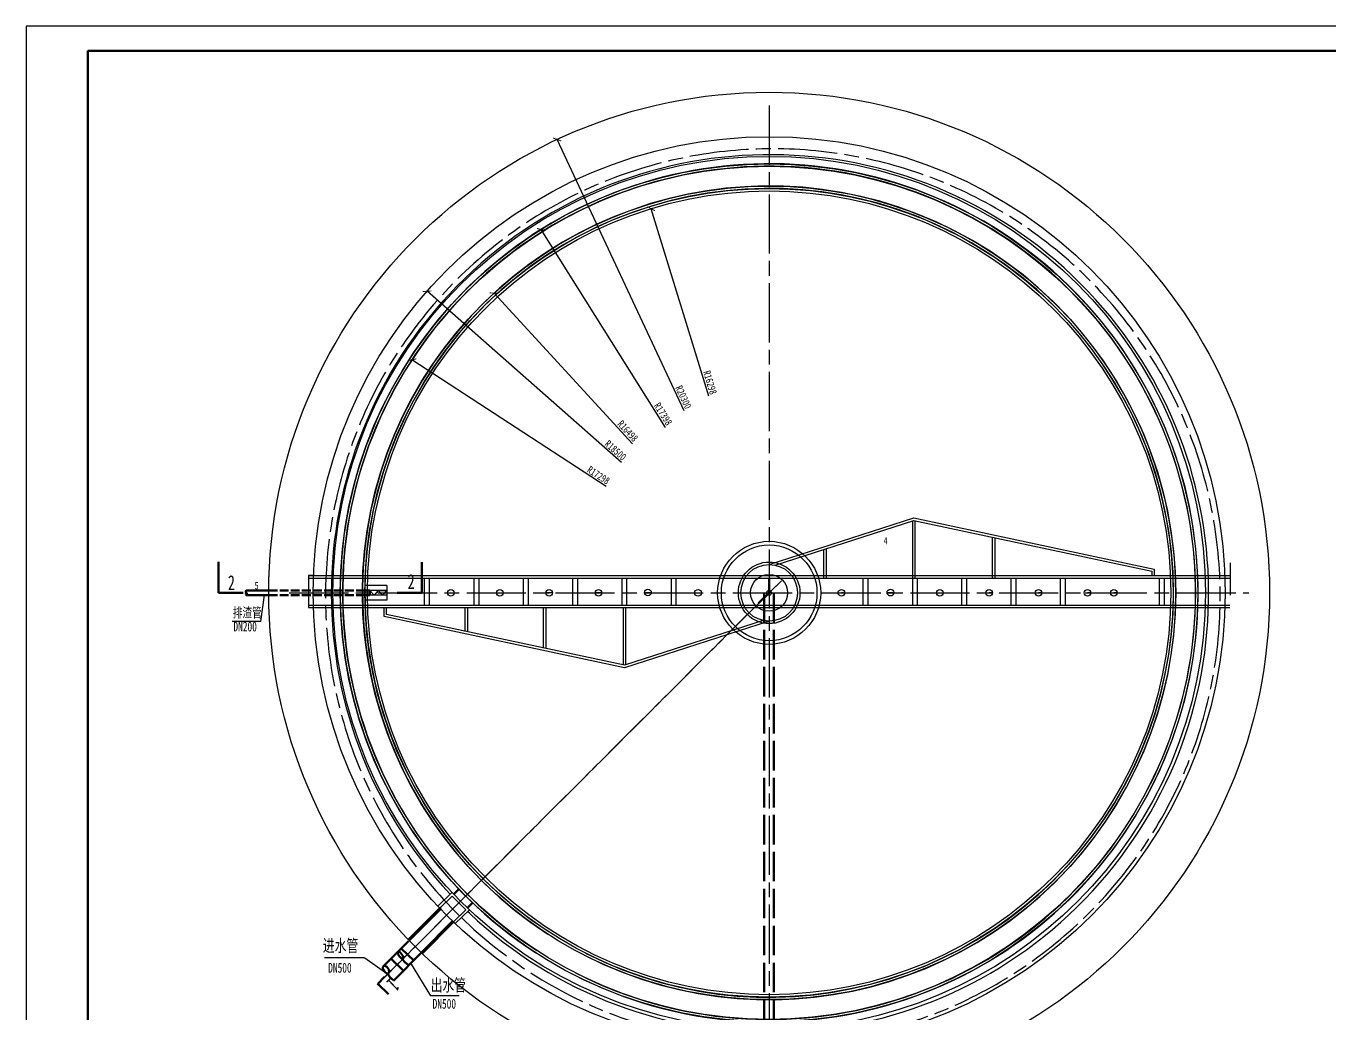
# Model space of a CAD drawing. Header units: millimetres. Extents: x 1678 to 6309, y 3797 to 4425.
# Drawn here: x 5468 to 5997, y 4000 to 4401 of the extents above; entities that cross this region are included whole.
import ezdxf

# ---------------------------------------------------------------- set-up
doc = ezdxf.new("R2010")
doc.units = ezdxf.units.MM
doc.linetypes.add('ACAD_ISO02W100', pattern=[15, 12, -3])
doc.linetypes.add('ACAD_ISO08W100', pattern=[36, 24, -3, 6, -3])
for name, color, linetype, lineweight in [('guan', 7, 'Continuous', 53), ('污泥管线', 40, 'ACAD_ISO08W100', 50), ('管道', 2, 'Continuous', 50)]:
    doc.layers.add(name, color=color, linetype=linetype, lineweight=lineweight)
for name, color, linetype in [('中心线', 7, 'ACAD_ISO08W100'), ('吸泥机', 172, 'Continuous'), ('字', 7, 'Continuous')]:
    doc.layers.add(name, color=color, linetype=linetype)
doc.styles.add('3', font='simfang.ttf', dxfattribs={"width": 0.7, "height": 3})
doc.styles.add('4', font='simfang.ttf', dxfattribs={"width": 0.7, "height": 8})
doc.styles.add('6', font='simfang.ttf', dxfattribs={"width": 0.7, "height": 6})
doc.dimstyles.new('nn ISO-25', dxfattribs={"dimtxt": 3, "dimasz": 2.5, "dimexe": 1.25, "dimexo": 0.625, "dimtad": 1, "dimdec": 0, "dimlfac": 100, "dimtxsty": '3', "dimblk": 'ARCHTICK', "dimcen": 2.5, "dimadec": 0, "dimazin": 0, "dimtfac": 1, "dimtdec": 0, "dimtmove": 0, "dimatfit": 3, "dimfxl": 1, "dimarcsym": 0})

# ---------------------------------------------------------------- blocks, each defined once
blk = doc.blocks.new('_ArchTick')
at = {"color": 0, "linetype": 'ByBlock', "const_width": 0.15}
blk.add_lwpolyline([(-0.5, -0.5), (0.5, 0.5)], dxfattribs=at)
blk = doc.blocks.new('*D10')
at = {"color": 0, "lineweight": -2, "ltscale": 0.1, "transparency": 16777216}
blk.add_line((5709.4, 4223.59), (5630.53, 4293.11), dxfattribs=at)
at = {"layer": 'Defpoints', "color": 0, "ltscale": 0.1, "transparency": 16777216}
for p in [(5630.53, 4293.11), (5769.32, 4170.78)]:
    blk.add_point(p, dxfattribs=at)
at = {"color": 0, "lineweight": -2, "ltscale": 0.1, "transparency": 16777216, "xscale": 2.5, "yscale": 2.5, "zscale": 2.5, "rotation": 138.606827029683}
blk.add_blockref('_ArchTick', (5630.53, 4293.11), dxfattribs=at)
at = {"color": 0, "ltscale": 0.1, "transparency": 16777216, "insert": (5706.98, 4228.58), "char_height": 3, "attachment_point": 5, "rotation": 318.6068, "style": '3'}
blk.add_mtext('R18500', dxfattribs=at)
blk = doc.blocks.new('*D11')
at = {"color": 0, "lineweight": -2, "ltscale": 0.1, "transparency": 16777216}
blk.add_line((5744.77, 4250.58), (5721.44, 4326.58), dxfattribs=at)
at = {"layer": 'Defpoints', "color": 0, "ltscale": 0.1, "transparency": 16777216}
for p in [(5721.44, 4326.58), (5769.27, 4170.78)]:
    blk.add_point(p, dxfattribs=at)
at = {"color": 0, "lineweight": -2, "ltscale": 0.1, "transparency": 16777216, "xscale": 2.5, "yscale": 2.5, "zscale": 2.5, "rotation": 107.0672174636515}
blk.add_blockref('_ArchTick', (5721.44, 4326.58), dxfattribs=at)
at = {"color": 0, "ltscale": 0.1, "transparency": 16777216, "insert": (5745.33, 4256.08), "char_height": 3, "attachment_point": 5, "rotation": 287.0672, "style": '3'}
blk.add_mtext('R16298', dxfattribs=at)
blk = doc.blocks.new('*D12')
at = {"color": 0, "lineweight": -2, "ltscale": 0.1, "transparency": 16777216}
blk.add_line((5734.77, 4244.61), (5683.29, 4354.65), dxfattribs=at)
at = {"layer": 'Defpoints', "color": 0, "ltscale": 0.1, "transparency": 16777216}
for p in [(5683.29, 4354.65), (5769.32, 4170.78)]:
    blk.add_point(p, dxfattribs=at)
at = {"color": 0, "lineweight": -2, "ltscale": 0.1, "transparency": 16777216, "xscale": 2.5, "yscale": 2.5, "zscale": 2.5, "rotation": 115.0745111603698}
blk.add_blockref('_ArchTick', (5683.29, 4354.65), dxfattribs=at)
at = {"color": 0, "ltscale": 0.1, "transparency": 16777216, "insert": (5734.55, 4250.14), "char_height": 3, "attachment_point": 5, "rotation": 295.0745, "style": '3'}
blk.add_mtext('R20300', dxfattribs=at)
blk = doc.blocks.new('*D13')
at = {"color": 0, "lineweight": -2, "ltscale": 0.1, "transparency": 16777216}
blk.add_line((5727.19, 4237.86), (5676.81, 4318.15), dxfattribs=at)
at = {"layer": 'Defpoints', "color": 0, "ltscale": 0.1, "transparency": 16777216}
for p in [(5676.81, 4318.15), (5769.27, 4170.78)]:
    blk.add_point(p, dxfattribs=at)
at = {"color": 0, "lineweight": -2, "ltscale": 0.1, "transparency": 16777216, "xscale": 2.5, "yscale": 2.5, "zscale": 2.5, "rotation": 122.1061170866738}
blk.add_blockref('_ArchTick', (5676.81, 4318.15), dxfattribs=at)
at = {"color": 0, "ltscale": 0.1, "transparency": 16777216, "insert": (5726.29, 4243.31), "char_height": 3, "attachment_point": 5, "rotation": 302.1061, "style": '3'}
blk.add_mtext('R17398', dxfattribs=at)
blk = doc.blocks.new('*D14')
at = {"color": 0, "lineweight": -2, "ltscale": 0.1, "transparency": 16777216}
blk.add_line((5713.84, 4231.2), (5657.74, 4292.34), dxfattribs=at)
at = {"layer": 'Defpoints', "color": 0, "ltscale": 0.1, "transparency": 16777216}
for p in [(5657.74, 4292.34), (5769.27, 4170.78)]:
    blk.add_point(p, dxfattribs=at)
at = {"color": 0, "lineweight": -2, "ltscale": 0.1, "transparency": 16777216, "xscale": 2.5, "yscale": 2.5, "zscale": 2.5, "rotation": 132.5352078936589}
blk.add_blockref('_ArchTick', (5657.74, 4292.34), dxfattribs=at)
at = {"color": 0, "ltscale": 0.1, "transparency": 16777216, "insert": (5711.97, 4236.4), "char_height": 3, "attachment_point": 5, "rotation": 312.5352, "style": '3'}
blk.add_mtext('R16498', dxfattribs=at)
blk = doc.blocks.new('*D15')
at = {"color": 0, "lineweight": -2, "ltscale": 0.1, "transparency": 16777216}
blk.add_line((5703.18, 4213.9), (5624.4, 4265.3), dxfattribs=at)
at = {"layer": 'Defpoints', "color": 0, "ltscale": 0.1, "transparency": 16777216}
for p in [(5624.4, 4265.3), (5769.27, 4170.78)]:
    blk.add_point(p, dxfattribs=at)
at = {"color": 0, "lineweight": -2, "ltscale": 0.1, "transparency": 16777216, "xscale": 2.5, "yscale": 2.5, "zscale": 2.5, "rotation": 146.8784304660251}
blk.add_blockref('_ArchTick', (5624.4, 4265.3), dxfattribs=at)
at = {"color": 0, "ltscale": 0.1, "transparency": 16777216, "insert": (5700.08, 4218.48), "char_height": 3, "attachment_point": 5, "rotation": 326.8784, "style": '3'}
blk.add_mtext('R17298', dxfattribs=at)

msp = doc.modelspace()

# ---------------------------------------------------------------- linework, layer by layer
at = {"lineweight": -3}
for p, q in [((6308.823, 4400.633), (5467.823, 4400.633)), ((5467.823, 4400.633), (5467.823, 3796.633))]:
    msp.add_line(p, q, dxfattribs=at)
at = {"lineweight": 50}
for p, q in [((6298.823, 4390.633), (5492.823, 4390.633)), ((5492.823, 3806.633), (5492.823, 4390.633)), ((5610.523, 4012.223), (5613.311, 4015.091)), ((5610.523, 4012.223), (5614.824, 4008.04))]:
    msp.add_line(p, q, dxfattribs=at)
at = {"ltscale": 0.1}
for p, q in [((5924.565, 4179.623), (5924.565, 4177.78)), ((5925.565, 4180.433), (5925.565, 4177.78))]:
    msp.add_line(p, q, dxfattribs=at)
for p, q in [((5629.514, 4165.78), (5629.519, 4176.78)), ((5631.514, 4165.78), (5631.519, 4176.78)), ((5649.638, 4165.78), (5649.643, 4176.78)), ((5651.637, 4165.78), (5651.642, 4176.78)), ((5669.637, 4165.78), (5669.642, 4176.78)), ((5671.636, 4165.78), (5671.641, 4176.78)), ((5689.638, 4165.78), (5689.643, 4176.78)), ((5691.639, 4165.78), (5691.644, 4176.78)), ((5709.619, 4165.78), (5709.624, 4176.78)), ((5711.6, 4165.78), (5711.605, 4176.779)), ((5729.64, 4165.78), (5729.645, 4176.78)), ((5731.64, 4165.78), (5731.645, 4176.78)), ((5769.321, 4170.784), (5774.326, 4175.714)), ((5807.506, 4165.78), (5807.506, 4176.78)), ((5809.506, 4165.78), (5809.506, 4176.78)), ((5827.546, 4165.78), (5827.547, 4176.78)), ((5829.526, 4165.78), (5829.526, 4176.78)), ((5847.506, 4165.78), (5847.506, 4176.78)), ((5849.506, 4165.78), (5849.506, 4176.78)), ((5867.506, 4165.78), (5867.506, 4176.78)), ((5869.506, 4165.78), (5869.506, 4176.78)), ((5887.506, 4165.78), (5887.506, 4176.78)), ((5889.506, 4165.78), (5889.506, 4176.78)), ((5927.754, 4165.78), (5927.754, 4176.78)), ((5929.754, 4165.78), (5929.754, 4176.78)), ((5639.131, 4170.775), (5640.131, 4170.767)), ((5681.442, 4170.778), (5678.734, 4170.8)), ((5678.734, 4170.8), (5680.088, 4170.789)), ((5701.417, 4170.769), (5698.709, 4170.791)), ((5721.129, 4170.783), (5719.129, 4170.798)), ((5719.129, 4170.798), (5721.129, 4170.783)), ((5797.745, 4170.78), (5799.506, 4170.78)), ((5799.506, 4170.78), (5798.626, 4170.78)), ((5817.506, 4170.78), (5819.506, 4170.78)), ((5819.506, 4170.78), (5817.506, 4170.78)), ((5817.506, 4170.78), (5818.506, 4170.78)), ((5837.214, 4170.78), (5839.922, 4170.78)), ((5857.214, 4170.78), (5859.922, 4170.78)), ((5859.922, 4170.78), (5858.568, 4170.78)), ((5877.214, 4170.78), (5879.922, 4170.78)), ((5879.922, 4170.78), (5878.568, 4170.78)), ((5897.506, 4170.78), (5899.506, 4170.78)), ((5899.506, 4170.78), (5898.506, 4170.78)), ((5908.194, 4170.78), (5910.194, 4170.78)), ((5910.194, 4170.78), (5909.194, 4170.78)), ((5634.877, 4043.65), (5640.599, 4049.286)), ((5635.678, 4042.852), (5640.683, 4047.782)), ((5640.653, 4047.751), (5646.226, 4042.231)), ((5641.221, 4037.302), (5646.226, 4042.231)), ((5641.875, 4036.618), (5647.67, 4042.207)), ((5641.23, 4037.274), (5641.605, 4036.943)), ((5647.685, 4040.82), (5646.96, 4041.522)), ((5632.059, 4007.307), (5623.848, 4020.881))]:
    msp.add_line(p, q)
at = {"lineweight": -3, "ltscale": 0.1}
for p, q in [((5563.114, 4159.103), (5564.609, 4169.78)), ((5614.146, 4173.78), (5605.344, 4173.78)), ((5614.146, 4171.78), (5607.32, 4171.78)), ((5609.027, 4169.78), (5607.32, 4171.78)), ((5610.733, 4171.78), (5607.32, 4171.78)), ((5614.143, 4169.78), (5607.32, 4169.78)), ((5610.145, 4169.78), (5607.32, 4169.78)), ((5610.733, 4171.78), (5609.027, 4169.78)), ((5612.44, 4169.78), (5610.733, 4171.78)), ((5610.733, 4171.78), (5614.146, 4171.78)), ((5614.146, 4171.78), (5612.44, 4169.78)), ((5614.146, 4173.78), (5614.146, 4167.78)), ((5614.146, 4167.78), (5605.324, 4167.78)), ((5605.209, 4022.791), (5614.585, 4016.068))]:
    msp.add_line(p, q, dxfattribs=at)
at = {"lineweight": -3}
for radius in [203, 185, 177, 177]:
    msp.add_circle((5769.317, 4170.78), radius, dxfattribs=at)
at = {"ltscale": 0.1}
for radius in [173.976, 163.976]:
    msp.add_circle((5769.272, 4170.78), radius, dxfattribs=at)
at = {"lineweight": -3, "ltscale": 0.1}
for centre, radius in [((5769.272, 4170.78), 172.976), ((5769.272, 4170.78), 164.976), ((5769.272, 4170.78), 162.976), ((5769.317, 4170.78), 12.5), ((5769.272, 4170.78), 7.5)]:
    msp.add_circle(centre, radius, dxfattribs=at)
for centre in [(5640.131, 4170.767), (5660.069, 4170.793), (5680.088, 4170.789), (5700.063, 4170.756), (5720.13, 4170.887), (5740.445, 4170.78), (5798.626, 4170.78), (5818.506, 4170.877), (5838.568, 4170.756), (5858.568, 4170.78), (5878.568, 4170.78), (5898.506, 4170.78), (5909.194, 4170.78)]:
    msp.add_circle(centre, 1.354)
at = {"linetype": 'ByBlock', "lineweight": -3}
msp.add_arc((5769.638, 4170.476), 177.998, 226.7536, 223.21087, dxfattribs=at)
at = {"lineweight": -3}
for radius, start, end in [(174, 242.95206, 237.02227), (173, 242.96915, 237.00504), (165, 242.96915, 237.00504), (164, 242.96915, 237.00504)]:
    msp.add_arc((5769.317, 4170.78), radius, start, end, dxfattribs=at)
at = {"layer": 'guan', "lineweight": 50, "ltscale": 0.1}
for p, q in [((5545.919, 4183.305), (5545.919, 4170.78)), ((5628.414, 4183.251), (5628.414, 4170.751)), ((5769.272, 4170.78), (5769.272, 4176.78)), ((5555.919, 4170.78), (5545.919, 4170.78)), ((5618.414, 4170.78), (5628.414, 4170.78)), ((5769.272, 4170.78), (5765.028, 4166.539))]:
    msp.add_line(p, q, dxfattribs=at)
at = {"layer": 'guan', "lineweight": -3, "ltscale": 0.1}
for p, q in [((5563.114, 4159.103), (5551.424, 4159.103)), ((5605.151, 4022.781), (5588.856, 4022.69)), ((5643.556, 4007.278), (5631.866, 4007.278))]:
    msp.add_line(p, q, dxfattribs=at)
at = {"layer": '中心线', "lineweight": -3}
for p, q in [((5769.272, 4368.363), (5769.272, 3967.545)), ((5574.598, 4170.78), (5963.946, 4170.78))]:
    msp.add_line(p, q, dxfattribs=at)
at = {"layer": '中心线'}
for p, q in [((5769.272, 4170.78), (5610.217, 4011.834)), ((5772.102, 4173.607), (5613.047, 4014.661))]:
    msp.add_line(p, q, dxfattribs=at)
at = {"layer": '中心线', "lineweight": -3}
msp.add_arc((5770.817, 4169.354), 181.509, 225.8671, 225.55664, dxfattribs=at)
at = {"layer": '吸泥机'}
for p, q in [((5769.317, 4182.28), (5827.994, 4201.197)), ((5827.994, 4201.197), (5925.565, 4180.433)), ((5771.761, 4182.017), (5828.047, 4200.163)), ((5827.547, 4176.78), (5827.547, 4200.002)), ((5828.047, 4200.163), (5924.565, 4179.623)), ((5828.547, 4176.78), (5828.547, 4200.057)), ((5859.954, 4176.78), (5859.954, 4193.373)), ((5860.954, 4176.78), (5860.954, 4193.16)), ((5791.521, 4176.78), (5791.521, 4188.388)), ((5792.521, 4176.78), (5792.521, 4188.71)), ((5582.449, 4177.78), (5956.184, 4177.78)), ((5582.449, 4176.78), (5956.184, 4176.78)), ((5582.449, 4165.78), (5956.184, 4165.78)), ((5582.449, 4164.78), (5956.184, 4164.78)), ((5613.069, 4161.127), (5613.069, 4164.78)), ((5614.069, 4161.937), (5614.069, 4164.78)), ((5645.895, 4164.78), (5645.895, 4155.164)), ((5646.895, 4164.78), (5646.895, 4154.951)), ((5677.68, 4164.78), (5677.68, 4148.4)), ((5678.68, 4164.78), (5678.68, 4148.187)), ((5710.087, 4164.78), (5710.087, 4141.503)), ((5711.087, 4164.78), (5711.087, 4141.558)), ((5710.64, 4140.363), (5613.069, 4161.127)), ((5710.587, 4141.397), (5614.069, 4161.937)), ((5766.873, 4159.543), (5710.587, 4141.397)), ((5769.317, 4159.28), (5710.64, 4140.363))]:
    msp.add_line(p, q, dxfattribs=at)
at = {"layer": '吸泥机', "lineweight": -3, "ltscale": 0.1}
for p, q in [((5956.419, 4182.881), (5956.419, 4169.881)), ((5584.449, 4177.78), (5582.449, 4177.78)), ((5582.449, 4177.78), (5582.449, 4164.78))]:
    msp.add_line(p, q, dxfattribs=at)
for radius in [20.9, 19.4, 11.5]:
    msp.add_circle((5769.317, 4170.78), radius, dxfattribs=at)
at = {"layer": '污泥管线'}
for p, q in [((5643.467, 4050.623), (5641.343, 4048.503)), ((5635.678, 4042.852), (5622.896, 4030.1)), ((5636.039, 4043.198), (5622.903, 4030.092)), ((5636.028, 4042.494), (5623.25, 4029.764)), ((5640.838, 4037.624), (5628.181, 4024.836)), ((5641.214, 4037.295), (5628.517, 4024.546)), ((5622.956, 4029.471), (5612.779, 4019.331)), ((5620.077, 4026.43), (5625.133, 4021.608)), ((5615.946, 4022.288), (5621.001, 4017.465))]:
    msp.add_line(p, q, dxfattribs=at)
at = {"layer": '污泥管线', "linetype": 'ByBlock'}
for p, q in [((5648.985, 4045.097), (5646.868, 4042.971)), ((5628.192, 4024.854), (5617.031, 4013.57))]:
    msp.add_line(p, q, dxfattribs=at)
at = {"layer": '管道', "ltscale": 0.1}
for p, q in [((5566.319, 4171.78), (5557.206, 4171.78)), ((5566.319, 4169.78), (5557.206, 4169.78)), ((5607.32, 4171.78), (5605.32, 4171.78)), ((5607.32, 4169.78), (5605.32, 4169.78)), ((5607.32, 4171.78), (5607.32, 4169.78))]:
    msp.add_line(p, q, dxfattribs=at)
at = {"layer": '管道', "linetype": 'ACAD_ISO02W100', "ltscale": 0.3}
for p, q in [((5592.32, 4171.78), (5566.319, 4171.78)), ((5592.32, 4169.78), (5566.319, 4169.78)), ((5605.3, 4171.78), (5592.32, 4171.78)), ((5605.3, 4169.78), (5592.32, 4169.78))]:
    msp.add_line(p, q, dxfattribs=at)
at = {"layer": '管道', "linetype": 'ACAD_ISO02W100'}
for p, q in [((5767.272, 4170.78), (5767.272, 3985.783)), ((5771.272, 4170.78), (5771.272, 3985.783))]:
    msp.add_line(p, q, dxfattribs=at)
at = {"layer": '管道', "lineweight": -3, "ltscale": 0.1}
msp.add_circle((5769.272, 4170.78), 1, dxfattribs=at)
at = {"layer": '管道'}
msp.add_ellipse((5557.206, 4171.28), major_axis=(0, 0.5), ratio=0.3976726, start_param=0, end_param=3.1415927, dxfattribs=at)
msp.add_ellipse((5557.206, 4170.28), major_axis=(0, 0.5), ratio=0.3976726, dxfattribs=at)
at = {"layer": '管道', "ltscale": 0.1}
for centre, major_axis, ratio in [((5619.777, 4023.767), (1.013, -1.342), 0.3897112), ((5613.846, 4017.958), (1.042, -1.38), 0.5590823)]:
    msp.add_ellipse(centre, major_axis=major_axis, ratio=ratio, dxfattribs=at)
at = {"layer": '管道', "ltscale": 0.1, "extrusion": (0, 0, -1)}
for centre, major_axis, ratio, start_param, end_param in [((5622.391, 4021.08), (-1.605, 1.297), 0.3321826, 3.9761966, 6.4853059), ((5615.972, 4015.091), (-1.31, 1.424), 0.2553193, 2.7836304, 6.6411475)]:
    msp.add_ellipse(centre, major_axis=major_axis, ratio=ratio, start_param=start_param, end_param=end_param, dxfattribs=at)

# ---------------------------------------------------------------- texts
at = {"style": '4', "width": 0.7}
for s, p in [('DN200', (5551.938, 4155.112)), ('DN500', (5590.395, 4016.712)), ('DN500', (5632.753, 4002.108))]:
    msp.add_text(s, height=4, dxfattribs=at).set_placement(p)
at = {"layer": 'guan', "char_height": 6, "attachment_point": 3, "style": '6'}
for insert, width in [((5552.561, 4177.902), 27.06236), ((5625.492, 4178.321), 22.06236)]:
    msp.add_mtext('2', dxfattribs=dict(at, insert=insert, width=width))
at = {"layer": 'guan', "insert": (5617.849, 4008.614), "char_height": 6, "width": 29.58394, "attachment_point": 3, "rotation": 223.46105, "style": '6'}
msp.add_mtext('1', dxfattribs=at)
at = {"layer": '字', "ltscale": 100, "width": 80.90303, "attachment_point": 1}
for s, insert, char_height, style in [('    4', (5809.208, 4193.419), 3, '3'), ('    5', (5553.974, 4175.222), 3, '3'), ('排渣管', (5551.677, 4164.797), 4, '4'), ('{\\fFangSong_GB2312|b0|i0|c134|p49;进水管}', (5588.257, 4030.189), 5, '4'), ('{\\fFangSong_GB2312|b0|i0|c134|p49;出水管}', (5631.987, 4014.184), 5, '4')]:
    msp.add_mtext(s, dxfattribs=dict(at, insert=insert, char_height=char_height, style=style))

# ---------------------------------------------------------------- dimensions: what is measured, and where the dimension line sits
at = {"ltscale": 0.1}
for center, mpoint, picture, middle in [((5769.317, 4170.78), (5683.286, 4354.649), '*D12', (5732.609, 4249.234)), ((5769.272, 4170.78), (5721.44, 4326.578), '*D11', (5743.278, 4255.446)), ((5769.272, 4170.78), (5676.806, 4318.149), '*D13', (5724.477, 4242.172)), ((5769.317, 4170.78), (5630.532, 4293.106), '*D10', (5705.568, 4226.969)), ((5769.272, 4170.78), (5657.741, 4292.344), '*D14', (5710.395, 4234.953)), ((5769.272, 4170.78), (5624.403, 4265.297), '*D15', (5698.913, 4216.684))]:
    dim = msp.add_radius_dim(center=center, mpoint=mpoint, dimstyle='nn ISO-25', dxfattribs=at)
    dim.commit()
    dim.dimension.update_dxf_attribs({"geometry": picture, "text_midpoint": middle, "dimtype": 164})

doc.saveas('drawing.dxf')
